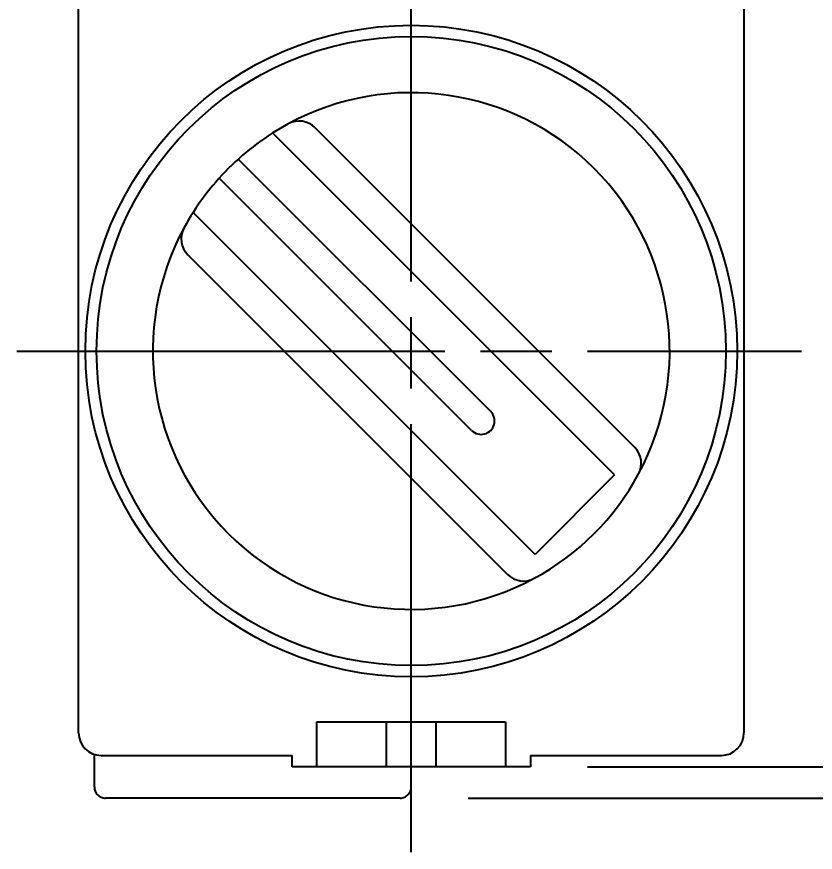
# Model space of a CAD drawing. Extents: x -297 to -4, y 12 to 197.
# Drawn here: x -65.55 to -30.02, y 56.69 to 93.88 of the extents above; entities that cross this region are included whole.
import ezdxf

# ---------------------------------------------------------------- set-up
doc = ezdxf.new("R2010")
doc.units = 0
doc.header["$MEASUREMENT"] = 0
for name, pattern in [('CENTERLINE', [25.4, 19.05, -1.5875, 3.175, -1.5875]), ('PHANTOM', [30.1625, 19.05, -1.5875, 3.175, -1.5875, 3.175, -1.5875]), ('SOLID', [0])]:
    doc.linetypes.add(name, pattern=pattern)
doc.layers.get('0').update_dxf_attribs({"linetype": 'CONTINUOUS'})
doc.layers.get('DEFPOINTS').update_dxf_attribs({"linetype": 'CONTINUOUS'})
for name, color, linetype in [('DIMENSIONS', 5, 'CONTINUOUS'), ('LAYER1$C$L1', 3, 'SOLID'), ('LAYER3$C$L3', 3, 'SOLID'), ('LAYER4$C$L4', 3, 'SOLID')]:
    doc.layers.add(name, color=color, linetype=linetype)
doc.dimstyles.get("Standard").update_dxf_attribs({"dimtxt": 0.18, "dimasz": 0.18, "dimexe": 0.18, "dimexo": 0.0625, "dimgap": 0.09, "dimtad": 0, "dimtih": 1, "dimtoh": 1, "dimdec": 3, "dimzin": 0, "dimdsep": 46, "dimtxsty": 'Standard', "dimcen": 0.09, "dimadec": 0, "dimazin": 0, "dimtfac": 1, "dimtdec": 3, "dimtofl": 0, "dimtmove": 2, "dimatfit": 3, "dimfxl": 1, "dimtolj": 1, "dimtzin": 0, "dimarcsym": 0})

# ---------------------------------------------------------------- blocks, each defined once
blk = doc.blocks.new('*D8')
at = {"layer": 'DEFPOINTS', "color": 0}
for p in [(-48, 98.9), (-48, 59.1), (-8.206, 59.1)]:
    blk.add_point(p, dxfattribs=at)
at = {"layer": 'DIMENSIONS', "color": 0}
for p, q in [((-45.46, 98.9), (-4.396, 98.9)), ((-8.206, 96.927), (-8.206, 83.23)), ((-8.206, 61.073), (-8.206, 73.45)), ((-45.46, 59.1), (-4.396, 59.1))]:
    blk.add_line(p, q, dxfattribs=at)
for points in [[(-8.535, 96.927), (-7.878, 96.927), (-8.206, 98.9)], [(-8.535, 61.073), (-7.878, 61.073), (-8.206, 59.1)]]:
    blk.add_solid(points, dxfattribs=at)
at = {"color": 0}
blk.add_text('39.8', height=3.2, rotation=90, dxfattribs=at).set_placement((-6.606, 73.54))
blk = doc.blocks.new('*D9')
at = {"layer": 'DEFPOINTS', "color": 0}
for p in [(-42.7, 97.5), (-17.543, 97.5), (-42.7, 60.5)]:
    blk.add_point(p, dxfattribs=at)
at = {"layer": 'DIMENSIONS', "color": 0}
for p, q in [((-40.16, 97.5), (-13.733, 97.5)), ((-17.543, 95.527), (-17.543, 86.807)), ((-17.543, 62.473), (-17.543, 71.16)), ((-40.16, 60.5), (-13.733, 60.5))]:
    blk.add_line(p, q, dxfattribs=at)
for points in [[(-17.872, 95.527), (-17.214, 95.527), (-17.543, 97.5)], [(-17.872, 62.473), (-17.214, 62.473), (-17.543, 60.5)]]:
    blk.add_solid(points, dxfattribs=at)
at = {"color": 0}
blk.add_text('37.037', height=3.2, rotation=90, dxfattribs=at).set_placement((-15.943, 71.25))

msp = doc.modelspace()

# ---------------------------------------------------------------- linework, layer by layer
at = {"layer": 'LAYER1$C$L1', "color": 3}
for p, q in [((-62.8, 62), (-62.8, 96)), ((-33.20001, 96), (-33.20001, 62)), ((-52.2867, 88.94352), (-38.05646, 74.71328)), ((-38.94905, 73.48455), (-54.1695, 88.705)), ((-44.46447, 76.31297), (-55.69639, 87.54489)), ((-45.31299, 75.46444), (-56.54491, 86.69637)), ((-42.48458, 69.94902), (-57.70503, 85.16947)), ((-57.94357, 83.28668), (-43.71331, 69.05643)), ((-38.94903, 73.48455), (-42.48457, 69.94902)), ((-52.20001, 62.5), (-48.00002, 62.5)), ((-52.20001, 60.5), (-52.20001, 62.5)), ((-49.10001, 60.5), (-49.10001, 62.5)), ((-48.00002, 62.5), (-43.8, 62.5)), ((-46.90001, 62.5), (-46.90001, 60.5)), ((-43.8, 62.5), (-43.8, 60.5)), ((-61.8, 61), (-53.3, 61)), ((-53.3, 60.5), (-53.3, 61)), ((-42.70001, 61), (-42.70001, 60.5)), ((-42.70001, 61), (-34.20001, 61)), ((-52.20001, 60.5), (-53.3, 60.5)), ((-42.70001, 60.5), (-52.20001, 60.5)), ((-48.00002, 60.5), (-49.10001, 60.5)), ((-46.90001, 60.5), (-48.00002, 60.5))]:
    msp.add_line(p, q, dxfattribs=at)
for radius in [14.5, 14]:
    msp.add_circle((-48, 79), radius, dxfattribs=at)
for centre, radius, start, end in [((-48, 79), 11.5, 331.601586, 118.398379), ((-48, 79), 11.5, 118.398379, 134.999946), ((-52.9938, 88.23643), 1, 45.000018, 118.398433), ((-48, 79), 11.5, 134.999946, 151.601458), ((-48, 79), 11.5, 151.601458, 298.398343), ((-57.23643, 83.9938), 1, 151.601458, 224.999928), ((-44.88873, 75.88872), 0.6, 225, 45.000001), ((-38.76355, 74.00618), 1, 331.601586, 45.000018), ((-48, 79), 11.5, 298.398469, 331.601586), ((-43.00618, 69.76355), 1, 224.999945, 298.398415), ((-61.8, 62.00002), 1, 179.999964, 269.999946), ((-34.20001, 62), 1, 270.000127, 0.000073)]:
    msp.add_arc(centre, radius, start, end, dxfattribs=at)
at = {"layer": 'LAYER3$C$L3', "color": 3, "linetype": 'CENTERLINE'}
for p, q in [((-48.00002, 56.68974), (-48.00002, 101.40225)), ((-65.554, 79), (-30.63399, 79))]:
    msp.add_line(p, q, dxfattribs=at)
at = {"layer": 'LAYER4$C$L4', "color": 3, "linetype": 'PHANTOM'}
for p, q in [((-62.09999, 59.60004), (-62.09999, 61.04607)), ((-48.00003, 59.60004), (-48.00003, 60.5)), ((-48, 59.60004), (-48, 60.5)), ((-48.5, 59.10004), (-61.59999, 59.10004))]:
    msp.add_line(p, q, dxfattribs=at)
for centre, start, end in [((-61.59999, 59.60005), 180.000091, 270.000018), ((-48.5, 59.60005), 269.999963, 359.999873)]:
    msp.add_arc(centre, 0.5, start, end, dxfattribs=at)

# ---------------------------------------------------------------- dimensions: what is measured, and where the dimension line sits
at = {"layer": 'DIMENSIONS'}
dim = msp.add_linear_dim(base=(-8.20646, 59.10004), p1=(-48.00002, 98.89999), p2=(-48.00002, 59.10004), angle=270, dimstyle='Standard', override={"dimtxt": 3.2, "dimasz": 1.972788, "dimexe": 3.81, "dimexo": 2.54, "dimtih": 0, "dimdec": 1, "dimtdec": 1}, dxfattribs=at)
dim.commit()
dim.dimension.update_dxf_attribs({"geometry": '*D8', "text_midpoint": (-8.20646, 78.33986), "dimtype": 128})
dim = msp.add_linear_dim(base=(-17.54291, 97.49998), p1=(-42.70001, 60.5), p2=(-42.70001, 97.49998), angle=90, text='<>37', dimstyle='Standard', override={"dimtxt": 3.2, "dimasz": 1.972788, "dimexe": 3.81, "dimexo": 2.54, "dimtih": 0, "dimdec": 1, "dimtdec": 1}, dxfattribs=at)
dim.commit()
dim.dimension.update_dxf_attribs({"geometry": '*D9', "text_midpoint": (-17.54291, 78.98376), "dimtype": 129})

doc.saveas('drawing.dxf')
